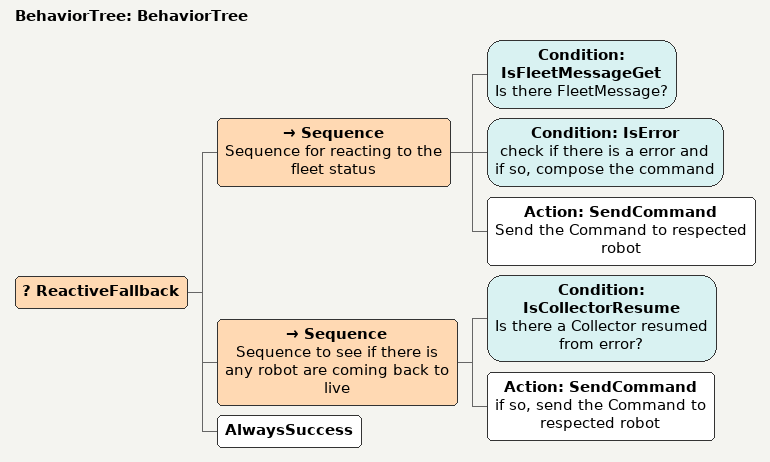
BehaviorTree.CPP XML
<?xml version="1.0"?>
<root main_tree_to_execute="BehaviorTree">
    <BehaviorTree ID="BehaviorTree">
        <ReactiveFallback>
            <Sequence name="Sequence for reacting to the fleet status">
                <Condition ID="IsFleetMessageGet" name="Is there FleetMessage?  "/>
                <Condition ID="IsError" name="check if there is a error and if so, compose the command"/>
                <Action ID="SendCommand" name="Send the Command to respected robot"/>

            </Sequence>
            <Sequence name="Sequence to see if there is any robot are coming back to live">
                <Condition ID="IsCollectorResume" name="Is there a Collector resumed from error?  "/>
                <Action ID="SendCommand" name="if so, send the Command to respected robot"/>

            </Sequence>
            <AlwaysSuccess/>
        </ReactiveFallback>
    </BehaviorTree>
</root>
